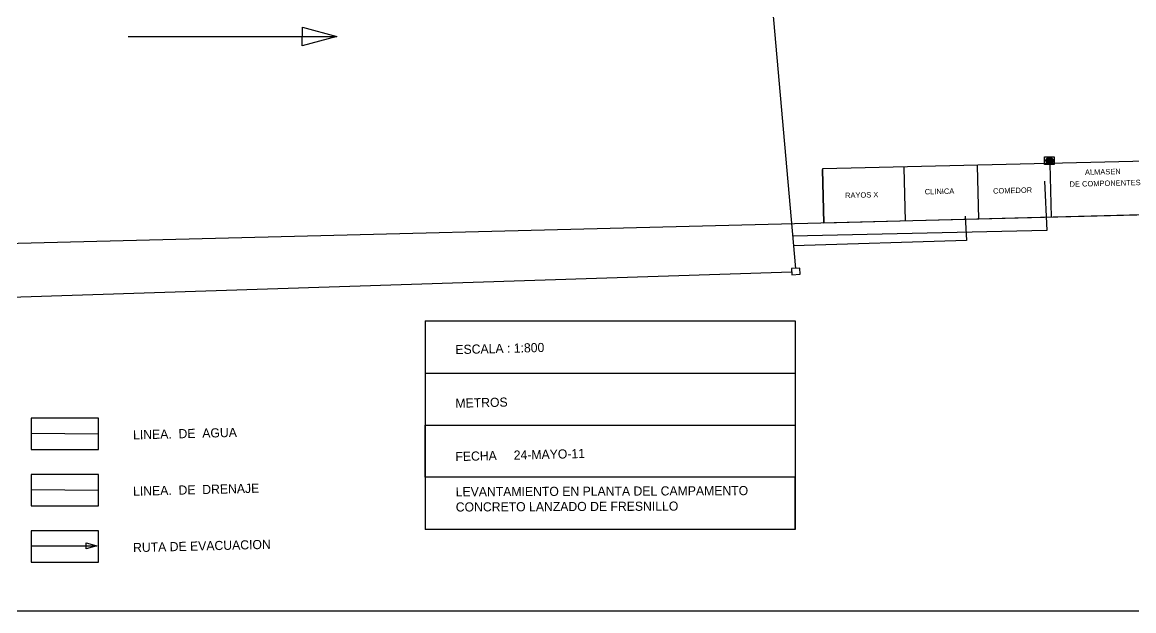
# Model space of a CAD drawing. Extents: x 3 to 13121, y 0 to 10378.
# Drawn here: x 11905 to 12011.6, y 9907.3 to 9963.8 of the extents above; entities that cross this region are included whole.
import ezdxf

# ---------------------------------------------------------------- set-up
doc = ezdxf.new("R2010")
doc.units = 0
doc.header["$MEASUREMENT"] = 0
doc.layers.add('CAMPAMENTO-LEC', color=6, linetype='Continuous')

msp = doc.modelspace()

# ---------------------------------------------------------------- linework, layer by layer
at = {"color": 2, "linetype": 'Continuous'}
msp.add_lwpolyline([(11843.36363, 9907.32235), (12045.66389, 9907.32235), (12045.66389, 10065.20729), (11843.36363, 10065.20729)], close=True, dxfattribs=at)
at = {"color": 1, "linetype": 'Continuous'}
for points, elevation in [([(11864.17754, 9941.50139), (11851.30205, 9988.62357), (11871.5922, 9996.61427), (11870.7328, 9998.62129), (12021.19174, 10058.34878), (12022.80113, 10043.46497), (12020.13134, 10043.06274), (12023.30568, 9999.2832), (12024.03262, 9999.37032), (12025.23808, 9986.29271), (12024.51006, 9986.21734), (12028.24699, 9945.67686), (11864.17754, 9941.50139)], 1.7186), ([(11981.84614, 9944.49599), (11981.73156, 9949.72337), (12027.71808, 9950.81406), (12028.23163, 9945.70893), (11981.84614, 9944.49599), (11981.71538, 9949.63404)], 0.9034)]:
    msp.add_lwpolyline(points, dxfattribs=dict(at, elevation=elevation))
at = {"color": 3, "linetype": 'Continuous', "elevation": 1.71317}
msp.add_lwpolyline([(11975.87711, 9977.04418), (11979.11926, 9940.15414)], dxfattribs=at)
at = {"color": 1, "linetype": 'Continuous'}
for points in [[(11915.14051, 9962.3917), (11935.14051, 9962.3917), (11931.83649, 9961.50608), (11931.86375, 9963.27732), (11935.14051, 9962.3917)], [(11931.83649, 9961.50608), (11931.86375, 9963.27732)], [(11905.85628, 9913.54976), (11912.14311, 9913.54976), (11911.10452, 9913.27137), (11911.11309, 9913.82814), (11912.14311, 9913.54976)]]:
    msp.add_lwpolyline(points, dxfattribs=at)
at = {"linetype": 'Continuous'}
for points, elevation in [([(11996.55151, 9950.01161), (11996.68227, 9944.87356)], 0.89418), ([(12003.51599, 9950.18885), (12003.64675, 9945.0508)], 0.85174), ([(11981.71538, 9949.63404), (11981.84614, 9944.49599)], 0.9034), ([(11989.50199, 9949.8322), (11989.63275, 9944.69415)], 1.0062), ([(12028.24699, 9945.67686), (11864.17754, 9941.50139)], 1.7186)]:
    msp.add_lwpolyline(points, dxfattribs=dict(at, elevation=elevation))
at = {"color": 5, "linetype": 'Continuous'}
for points in [[(12003.00894, 9950.85392), (12003.92989, 9950.85392), (12003.92989, 9950.13133), (12003.00894, 9950.13133), (12003.00894, 9950.85392)], [(11943.59984, 9935.11947), (11943.59984, 9935.11947), (11943.59984, 9930.11947), (11943.59984, 9925.11947), (11943.59984, 9920.11947), (11943.59984, 9925.11947)], [(11943.59984, 9935.11947), (11979.10648, 9935.11947), (11979.10648, 9930.11947), (11979.10648, 9925.11947), (11979.10648, 9920.11947), (11943.59984, 9920.11947)], [(11943.59984, 9930.11947), (11979.10648, 9930.11947)], [(11905.83417, 9924.36195), (11912.29061, 9924.29065)], [(11943.59984, 9925.11947), (11979.10648, 9925.11947)], [(11943.59984, 9920.11947), (11943.59984, 9915.11947)], [(11979.10648, 9915.11947), (11943.59984, 9915.11947)]]:
    msp.add_lwpolyline(points, dxfattribs=at)
at = {"color": 2, "linetype": 'Continuous'}
msp.add_lwpolyline([(12003.2924, 9950.63957), (12003.66737, 9950.63957), (12003.66737, 9950.34537), (12003.2924, 9950.34537), (12003.2924, 9950.63957)], dxfattribs=at)
at = {"color": 3, "linetype": 'Continuous'}
for points in [[(12002.99495, 9948.52938), (12003.2333, 9943.77598), (11978.84672, 9943.25514)], [(11995.39974, 9945.1637), (11995.50656, 9942.81526), (11978.92904, 9942.31846)], [(11865.6829, 9943.55193), (11867.35461, 9936.21548), (11978.77613, 9939.82949)], [(11905.83417, 9918.95656), (11912.29061, 9918.88526)]]:
    msp.add_lwpolyline(points, dxfattribs=at)
at = {"color": 3, "linetype": 'Continuous', "elevation": 1.71317}
msp.add_lwpolyline([(11978.74181, 9940.12748), (11978.78408, 9939.52897), (11979.5821, 9939.58533), (11979.53983, 9940.18384)], close=True, dxfattribs=at)
at = {"linetype": 'Continuous'}
for points in [[(11905.83417, 9925.79665), (11905.83417, 9923.79665), (11905.83417, 9922.79665), (11912.29061, 9922.79665), (11912.29061, 9925.79665)], [(11905.83417, 9920.39126), (11905.83417, 9918.39126), (11905.83417, 9917.39126), (11912.29061, 9917.39126), (11912.29061, 9920.39126)], [(11905.83417, 9914.98588), (11905.83417, 9912.98588), (11905.83417, 9911.98588), (11912.29061, 9911.98588), (11912.29061, 9914.98588)]]:
    msp.add_lwpolyline(points, close=True, dxfattribs=at)
at = {"color": 5, "linetype": 'Continuous'}
msp.add_lwpolyline([(11979.10648, 9920.11947), (11979.10648, 9915.11947)], close=True, dxfattribs=at)
at = {"color": 1, "linetype": 'Continuous'}
for centre, radius in [((12003.47604, 9950.48788), 0.33659), ((12003.47604, 9950.48788), 0.29577), ((12003.47604, 9950.48788), 0.27568), ((12003.47604, 9950.48788), 0.25268), ((12003.47604, 9950.48788), 0.22518), ((12003.47604, 9950.48788), 0.19926), ((12003.47604, 9950.48788), 0.17687), ((12003.47604, 9950.48788), 0.15598), ((12003.47604, 9950.48788), 0.13478), ((12003.49583, 9950.47927), 0.13704), ((12003.47604, 9950.48788), 0.10711), ((12003.49583, 9950.47927), 0.12042), ((12003.49583, 9950.47927), 0.11224), ((12003.49583, 9950.47927), 0.10288), ((12003.47604, 9950.48788), 0.08137), ((12003.49583, 9950.47927), 0.09168), ((12003.49583, 9950.47927), 0.08113), ((12003.49583, 9950.47927), 0.07201), ((12003.47604, 9950.48788), 0.04804), ((12003.49583, 9950.47927), 0.06351), ((12003.49583, 9950.47927), 0.05487), ((12003.49583, 9950.47927), 0.04361), ((12003.49583, 9950.47927), 0.03313), ((12003.49583, 9950.47927), 0.01956)]:
    msp.add_circle(centre, radius, dxfattribs=at)

# ---------------------------------------------------------------- texts
at = {"layer": 'CAMPAMENTO-LEC', "color": 6, "linetype": 'Continuous', "attachment_point": 1}
for s, insert, char_height, width, rotation in [('ALMASEN', (12006.86746, 9949.63309), 0.519728, 8.8695399, 1.4055265), ('CLINICA', (11991.50856, 9947.76326), 0.519728, 8.8695399, 1.4055265), ('COMEDOR', (11998.05755, 9947.84116), 0.519728, 8.8695399, 1.4055265), ('DE COMPONENTES', (12005.39464, 9948.49011), 0.519728, 8.8695399, 1.4055265), ('RAYOS X', (11983.86814, 9947.41264), 0.519728, 8.8695399, 1.4055265), ('ESCALA : 1:800', (11946.50246, 9932.80603), 0.8756183, 14.9430703, 1.4055265), ('METROS', (11946.50246, 9927.65535), 0.875618, 14.9430703, 1.4055265), ('LINEA.  DE  AGUA', (11915.59645, 9924.62851), 0.8756183, 14.9430703, 1.4055265), ('FECHA     24-MAYO-11', (11946.50246, 9922.54631), 0.8756183, 29.2754974, 1.4055265), ('LINEA.  DE  DRENAJE', (11915.59645, 9919.22312), 0.8756183, 19.7485872, 1.4055265), ('LEVANTAMIENTO EN PLANTA DEL CAMPAMENTO CONCRETO LANZADO DE FRESNILLO', (11946.54094, 9919.17245), 0.8756183, 29.2754974, 0.2306514), ('RUTA DE EVACUACION', (11915.59645, 9913.81773), 0.8756183, 19.7485872, 1.4055265)]:
    msp.add_mtext(s, dxfattribs=dict(at, insert=insert, char_height=char_height, width=width, rotation=rotation))

doc.saveas('drawing.dxf')
